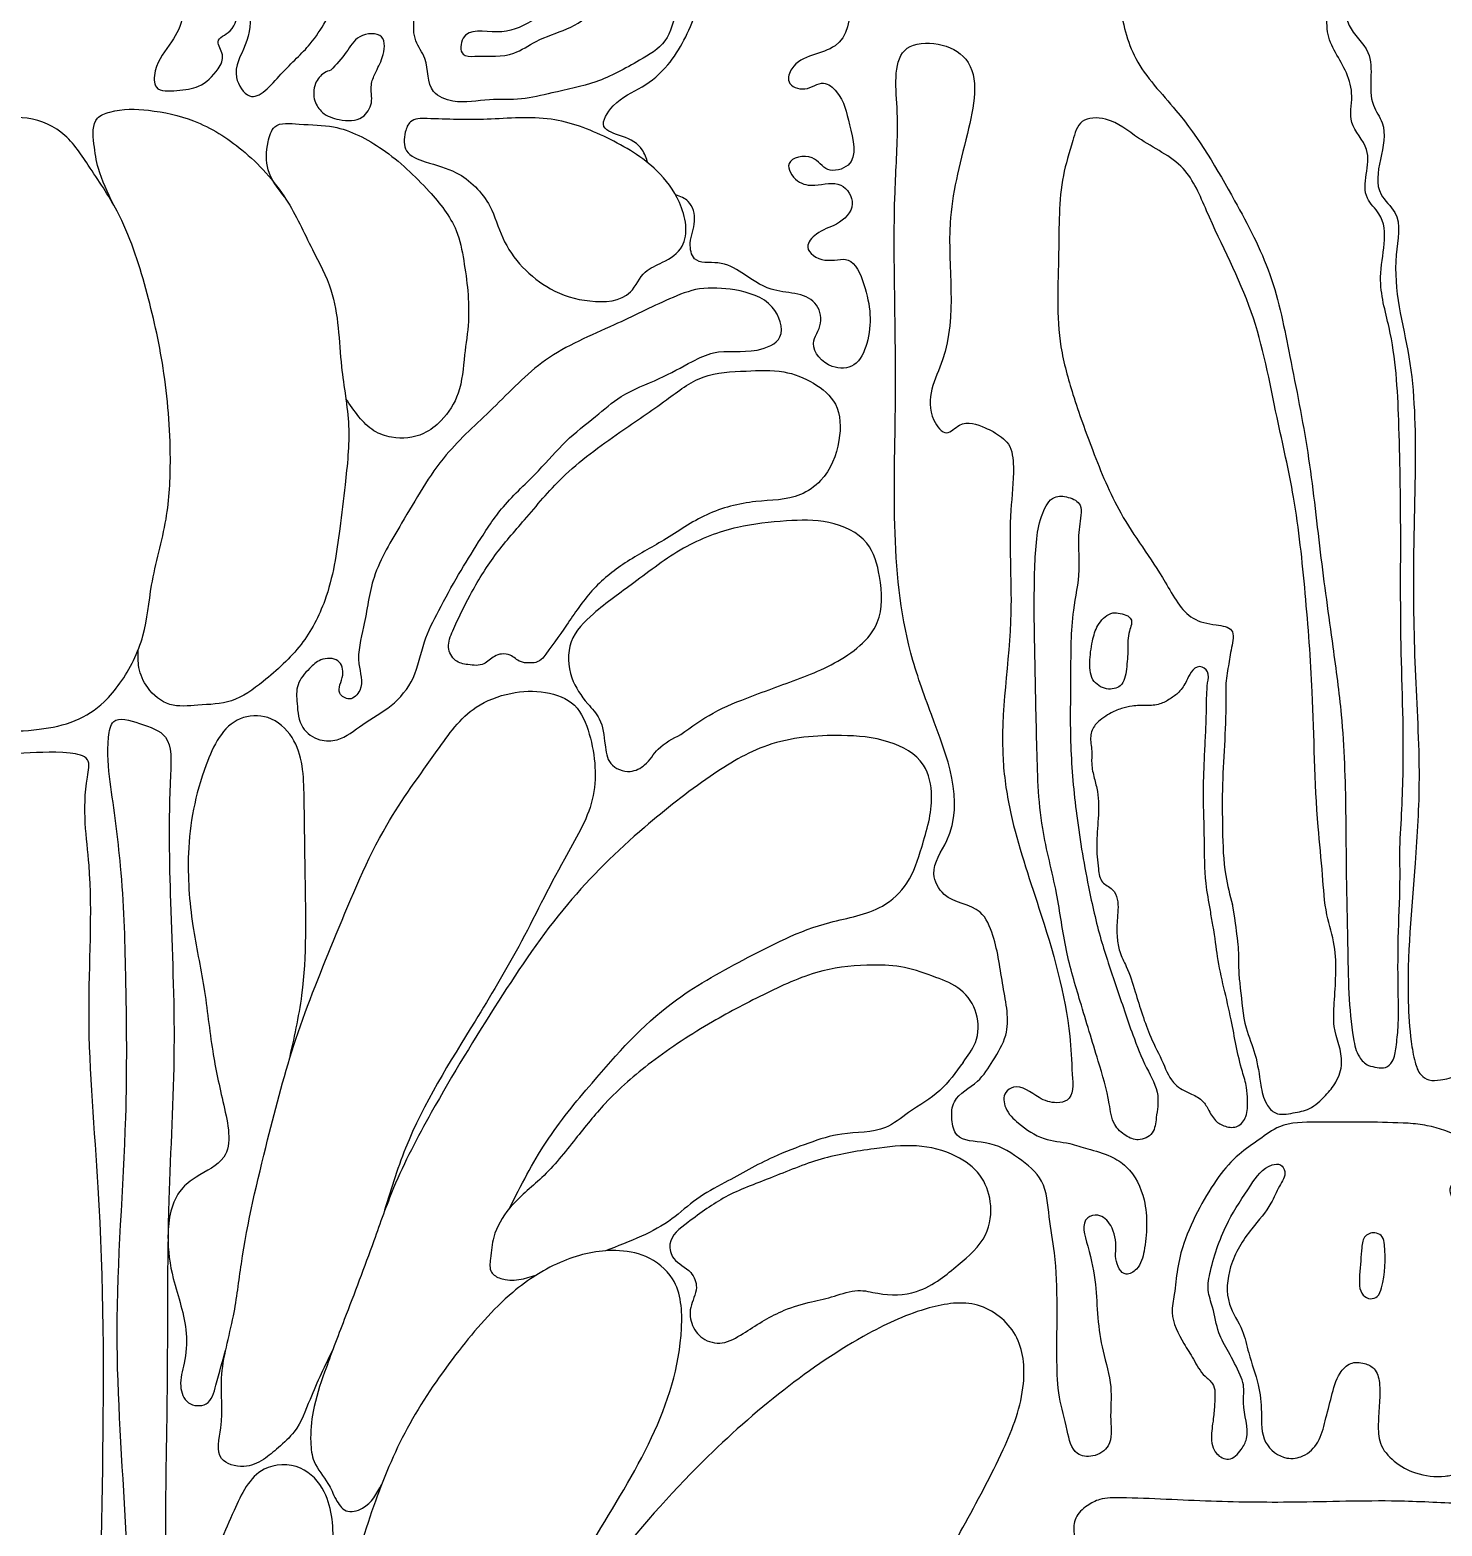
# Model space of a CAD drawing. Header units: millimetres. Extents: x 0 to 1128, y 0 to 3594.
# Drawn here: x 610.7 to 678, y 3358.1 to 3429.4 of the extents above; entities that cross this region are included whole.
import ezdxf

# ---------------------------------------------------------------- set-up
doc = ezdxf.new("R2010")
doc.units = ezdxf.units.MM
doc.layers.add('ceco.net 396 Corinthian column', color=7, linetype='Continuous')

msp = doc.modelspace()

# ---------------------------------------------------------------- linework, layer by layer
at = {"layer": 'ceco.net 396 Corinthian column'}
for points, knots in [([(640.16, 3423.025), (640.086, 3423.247), (639.886, 3423.84), (639.068, 3424.303), (637.719, 3424.628), (638.632, 3426.087), (639.901, 3426.536), (641.499, 3427.923), (642.438, 3430.028), (643.422, 3432.782), (643.738, 3435.933), (642.811, 3439.848), (640.465, 3443.354), (637.564, 3447.484), (632.945, 3446.866), (631.777, 3450.13), (633.519, 3451.935), (635.488, 3453.01), (637.321, 3453.604), (638.74, 3454.892), (639.332, 3456.495), (638.898, 3458.753), (641.376, 3458.519), (642.77, 3456.414), (644.75, 3453.246), (645.725, 3449.103), (646.507, 3445.343), (648.237, 3442.675), (647.152, 3440.4), (647.948, 3439.301), (648.256, 3438.876)], [0, 0, 0, 0, 0.0027011, 0.0072377, 0.0111964, 0.015455, 0.0220356, 0.0284043, 0.0396502, 0.0491355, 0.0633312, 0.0767386, 0.0960657, 0.1142438, 0.1326749, 0.1391744, 0.150011, 0.1583035, 0.1665877, 0.1726504, 0.1802348, 0.1875016, 0.1926444, 0.2030677, 0.2168806, 0.2372576, 0.2529757, 0.2631485, 0.2725664, 0.2785047, 0.2785047, 0.2785047, 0.2785047]), ([(679.189, 3380.531), (679.067, 3380.162), (678.855, 3379.521), (677.996, 3379.367), (677.395, 3379.295), (676.887, 3379.616), (676.662, 3380.315), (676.459, 3381.481), (676.263, 3384.667), (676.679, 3388.828), (676.996, 3394.1), (676.659, 3398.965), (676.598, 3403.944), (676.753, 3408.894), (676.667, 3413.759), (675.448, 3417.57), (676.157, 3420.496), (674.262, 3422.03), (675.781, 3424.271), (674.283, 3426.183), (675.022, 3428.143), (672.647, 3430.013), (674.392, 3432.607), (672.368, 3435.694), (672.799, 3439.93), (672.869, 3444.296), (673.462, 3447.964), (675.211, 3449.947), (676.931, 3451.165), (678.827, 3451.107), (680.471, 3449.085), (682.207, 3446.588), (682.983, 3441.874), (682.601, 3435.599), (683.421, 3429.251), (681.929, 3423.447), (682.408, 3420.154), (681.878, 3417.671), (680.491, 3415.257), (682.88, 3411.681), (679.571, 3407.473), (682.25, 3403.218), (679.414, 3399.552), (680.36, 3397.067), (678.723, 3393.561), (679.724, 3389.447), (679.351, 3384.525), (679.245, 3381.92), (679.189, 3380.531)], [0, 0, 0, 0, 0.0042412, 0.0073607, 0.0095915, 0.0113466, 0.0140058, 0.0179781, 0.0256168, 0.0518464, 0.0678426, 0.0885599, 0.1099541, 0.1271896, 0.1478109, 0.1672692, 0.1752973, 0.1795674, 0.193114, 0.1968419, 0.2068981, 0.2131205, 0.2279383, 0.232976, 0.2553685, 0.2754775, 0.2863951, 0.2984087, 0.3060649, 0.3106579, 0.3195233, 0.3348587, 0.347201, 0.3752172, 0.4102592, 0.4220165, 0.4460985, 0.4488462, 0.4521284, 0.4786475, 0.485028, 0.5121392, 0.522613, 0.5354667, 0.5396796, 0.5678307, 0.5823263, 0.598894, 0.598894, 0.598894, 0.598894]), ([(640.306, 3432.796), (640.051, 3432.462), (639.531, 3431.782), (638.081, 3431.63), (637.668, 3430.116), (636.303, 3429.346), (634.939, 3428.939), (633.601, 3428.007), (632.442, 3428.13), (631.176, 3428.074), (631.299, 3429.545), (633.109, 3429.056), (634.774, 3429.752), (636.353, 3431.178), (637.885, 3433.186), (638.15, 3435.323), (637.551, 3437.35), (636.048, 3437.081), (635.754, 3438.263), (636.762, 3438.87), (636.422, 3440.327), (635.672, 3441.212), (635.009, 3442.405), (636.119, 3443.285), (637.678, 3442.895), (636.998, 3441.421), (637.875, 3440.162), (639.233, 3440.266), (640.392, 3439.445), (641.004, 3438.235), (640.814, 3436.639), (642.075, 3436.606), (642.034, 3438.326), (641.292, 3440.127), (640.377, 3442.763), (638.191, 3444.425), (635.893, 3446.334), (632.631, 3447.387), (629.17, 3447.564), (626.385, 3447.53), (623.682, 3447.522), (620.792, 3447.093), (618.378, 3445.061), (616.762, 3443.031), (615.461, 3441.191), (614.757, 3439.972), (614.328, 3437.94), (615.714, 3438.452), (616.247, 3439.71), (617.114, 3441.403), (619.092, 3442.627), (621.565, 3442.995), (624.274, 3443.184), (626.771, 3441.835), (627.574, 3439.619), (627.254, 3438.042), (626.666, 3436.767), (627.755, 3436.005), (629.399, 3435.99), (630.022, 3438.065), (629.14, 3439.41), (629.367, 3440.77), (629.973, 3441.713), (631.028, 3442.233), (632.109, 3441.853), (633.016, 3440.947), (633.022, 3439.362), (632.546, 3437.54), (630.967, 3436.066), (629.258, 3434.936), (628.979, 3432.711), (629.21, 3430.89), (628.867, 3428.984), (629.773, 3427.853), (629.583, 3426.406), (631.139, 3425.779), (632.53, 3426.118), (634.13, 3425.984), (635.801, 3426.427), (637.778, 3426.792), (639.506, 3427.757), (641.166, 3428.72), (641.562, 3430.7), (642.359, 3432.394), (642.505, 3433.998), (642.514, 3435.223), (641.676, 3435.477), (640.928, 3435.329), (640.793, 3434.129), (640.512, 3433.359), (640.306, 3432.796)], [0, 0, 0, 0, 0.0048733, 0.0099086, 0.0151423, 0.0213253, 0.0276269, 0.0323879, 0.0398415, 0.0420857, 0.0450947, 0.051633, 0.0583629, 0.0670498, 0.0765693, 0.0876673, 0.0926021, 0.0981266, 0.1008035, 0.104095, 0.1101251, 0.1149121, 0.1191634, 0.1238656, 0.1282501, 0.1336668, 0.1384528, 0.143811, 0.1485996, 0.1543448, 0.1604368, 0.1622448, 0.1665753, 0.1755308, 0.1887205, 0.1973891, 0.2078682, 0.2242873, 0.2369775, 0.249228, 0.2574625, 0.2693563, 0.2831277, 0.2935339, 0.3008818, 0.3088696, 0.3138843, 0.3168074, 0.3219845, 0.3304508, 0.338859, 0.348507, 0.3601566, 0.3706922, 0.3798965, 0.3856012, 0.3906808, 0.3935328, 0.3997601, 0.4072511, 0.4137263, 0.4181805, 0.4227998, 0.4267535, 0.431138, 0.4355403, 0.4411885, 0.4489322, 0.4574521, 0.4665352, 0.4716507, 0.4828952, 0.4892268, 0.4930036, 0.499455, 0.5035479, 0.5104538, 0.5165123, 0.5223942, 0.5309685, 0.540224, 0.5462498, 0.5525736, 0.5630738, 0.5681699, 0.572753, 0.575031, 0.5777697, 0.5804949, 0.5878733, 0.5878733, 0.5878733, 0.5878733]), ([(625.469, 3431.012), (625.042, 3430.178), (624.299, 3428.725), (622.794, 3427.479), (621.348, 3425.638), (620.247, 3427.325), (621.104, 3428.63), (621.377, 3430.205), (620.521, 3431.41), (621.09, 3432.934), (620.681, 3434.282), (621.371, 3435.64), (620.237, 3436.217), (619.905, 3434.185), (619.659, 3432.944), (619.565, 3431.023), (620.759, 3430.471), (620.484, 3429.27), (619.445, 3428.895), (620.05, 3428.15), (619.624, 3427.31), (618.846, 3426.587), (617.811, 3426.476), (616.585, 3426.386), (616.668, 3427.791), (617.442, 3428.66), (618.11, 3429.878), (617.786, 3431.625), (615.785, 3433.282), (616.474, 3436.286), (616.659, 3438.774), (617.949, 3441.042), (620.301, 3441.059), (622.562, 3440.564), (624.476, 3439.001), (624.309, 3436.816), (623.305, 3435.741), (622.298, 3434.47), (623.011, 3433.068), (624.068, 3432.471), (625.123, 3432.568), (625.704, 3431.789), (625.548, 3431.272), (625.469, 3431.012)], [0, 0, 0, 0, 0.0107652, 0.0187463, 0.0259754, 0.0302443, 0.0366124, 0.0434077, 0.048016, 0.0527722, 0.0611907, 0.0649047, 0.0676584, 0.0715114, 0.0829092, 0.0874622, 0.091672, 0.0958995, 0.0989505, 0.1015449, 0.1043333, 0.1092745, 0.1134627, 0.1174104, 0.1204934, 0.1268283, 0.1319722, 0.1361208, 0.1469921, 0.1597086, 0.168879, 0.1778713, 0.1871901, 0.1939628, 0.2062951, 0.2118477, 0.2178818, 0.2239394, 0.2290833, 0.2342276, 0.2377707, 0.2408463, 0.2439497, 0.2439497, 0.2439497, 0.2439497]), ([(648.256, 3438.876), (647.594, 3436.879), (646.814, 3434.523), (649.775, 3432.487), (650.434, 3428.123), (647.207, 3428.217), (646.704, 3426.756), (647.739, 3426.361), (648.467, 3427.049), (649.494, 3426.176), (649.718, 3424.868), (650.286, 3422.92), (648.626, 3422.496), (648.099, 3423.515), (646.507, 3423.197), (647.24, 3422.025), (648.237, 3421.886), (649.365, 3422.27), (650.205, 3420.965), (649.191, 3420.01), (648.271, 3419.82), (647.483, 3418.902), (648.655, 3418.186), (649.89, 3418.703), (650.738, 3416.643), (650.887, 3415.008), (650.143, 3413.25), (648.764, 3413.17), (647.712, 3414.331), (648.581, 3415.338), (648.06, 3416.93), (646.095, 3416.725), (644.757, 3417.757), (643.612, 3418.392), (642.305, 3418.17), (642.091, 3419.357), (642.509, 3420.172), (642.249, 3421.224), (641.707, 3421.421), (641.489, 3421.5)], [0, 0, 0, 0, 0.0204427, 0.0241101, 0.0421371, 0.0514043, 0.0539149, 0.0572079, 0.0609167, 0.0638648, 0.0705922, 0.0782233, 0.0821258, 0.085834, 0.0903282, 0.0939833, 0.0973552, 0.1022625, 0.1064208, 0.1112713, 0.1155393, 0.1184859, 0.1225744, 0.1269373, 0.1324543, 0.1436346, 0.1484001, 0.1524985, 0.1581159, 0.162165, 0.1661305, 0.174854, 0.1811628, 0.1860916, 0.1905902, 0.1936446, 0.1978744, 0.2018156, 0.2044784, 0.2044784, 0.2044784, 0.2044784]), ([(675.978, 3390.395), (675.987, 3389.849), (676.011, 3388.418), (675.88, 3386.069), (675.897, 3383.772), (675.936, 3382.038), (675.817, 3381.002), (675.727, 3380.305), (675.329, 3379.891), (674.892, 3379.96), (674.421, 3380.021), (673.932, 3380.522), (673.679, 3381.742), (673.527, 3383.546), (673.498, 3386.1), (673.42, 3388.967), (673.412, 3392.599), (673.301, 3396.284), (672.732, 3400.406), (672.156, 3404.561), (671.674, 3409.202), (670.779, 3413.589), (669.992, 3417.735), (667.931, 3421.605), (665.902, 3425.094), (663.206, 3427.757), (662.532, 3430.905), (661.97, 3434.019), (663.025, 3436.57), (663.077, 3438.939), (664.585, 3439.334), (665.872, 3439.47), (667.42, 3438.495), (669.091, 3436.747), (671.04, 3434.473), (671.943, 3432.081), (672.583, 3430.396), (672.381, 3428.898), (673.403, 3427.661), (673.798, 3426.181), (673.45, 3424.82), (674.941, 3423.525), (673.921, 3421.64), (675.658, 3420.124), (674.744, 3417.703), (675.744, 3414.563), (675.979, 3410.424), (676.041, 3405.527), (675.992, 3399.971), (676.239, 3394.989), (676.049, 3391.631), (675.978, 3390.395)], [0, 0, 0, 0, 0.0065159, 0.0170728, 0.0280359, 0.0339561, 0.0376955, 0.040523, 0.0421938, 0.0438067, 0.0454619, 0.047834, 0.0514817, 0.0600823, 0.0695112, 0.0819152, 0.0943175, 0.1128496, 0.1258372, 0.1439304, 0.1629203, 0.1814331, 0.1974317, 0.2128955, 0.233309, 0.2457469, 0.2566824, 0.2711085, 0.2818444, 0.2907778, 0.2940851, 0.2992124, 0.3059823, 0.3146377, 0.3284342, 0.3410814, 0.3450233, 0.3496981, 0.3582581, 0.3627545, 0.3677452, 0.3736094, 0.382813, 0.3864951, 0.3984694, 0.4081755, 0.4258621, 0.4474362, 0.4667704, 0.492119, 0.506882, 0.506882, 0.506882, 0.506882]), ([(625.062, 3427.44), (625.322, 3427.713), (625.806, 3428.221), (626.293, 3429.173), (627.739, 3429.281), (627.564, 3428.022), (627.201, 3427.382), (626.896, 3426.654), (627.116, 3425.897), (626.553, 3424.999), (625.517, 3425.024), (624.668, 3425.315), (624.203, 3426.006), (624.232, 3426.776), (624.635, 3427.303), (624.956, 3427.406), (625.062, 3427.44)], [0, 0, 0, 0, 0.00447958, 0.00835538, 0.01248783, 0.01637569, 0.0196923, 0.02199633, 0.02539597, 0.02856272, 0.03296772, 0.03641695, 0.03902325, 0.04230329, 0.04497892, 0.04628761, 0.04628761, 0.04628761, 0.04628761]), ([(656.613, 3410.229), (656.488, 3410.292), (656.004, 3410.536), (655.125, 3410.827), (654.356, 3409.896), (653.145, 3411.541), (655.139, 3414.742), (654.102, 3419.589), (655.298, 3423.94), (656.144, 3427.72), (654.042, 3428.83), (651.747, 3428.641), (652.161, 3425.246), (651.759, 3420.219), (652.174, 3411.316), (651.573, 3402.559), (653.958, 3395.897), (655.536, 3392.026), (653.511, 3389.399), (654.332, 3387.781), (656.022, 3387.721), (656.812, 3385.822), (657.018, 3383.903), (657.516, 3381.74), (656.613, 3380.307), (655.92, 3379.154), (654.679, 3378.596), (654.595, 3377.505), (654.85, 3376.403), (656.458, 3376.493), (657.764, 3375.728), (659.157, 3374.592), (659.24, 3372.817), (659.773, 3370.017), (659.588, 3367.136), (659.698, 3364.255), (660.118, 3362.877), (660.363, 3361.505), (661.427, 3361.357), (662.334, 3361.955), (662.142, 3363.316), (662.327, 3364.796), (661.806, 3366.404), (661.573, 3368.018), (661.507, 3369.756), (661.23, 3371.138), (660.715, 3372.754), (661.732, 3373.013), (662.369, 3372.354), (662.492, 3371.523), (662.396, 3370.738), (662.797, 3369.897), (663.618, 3370.414), (663.841, 3371.301), (663.955, 3372.423), (663.846, 3373.841), (663.244, 3375.098), (662.146, 3375.807), (661.193, 3376.042), (660.154, 3376.395), (658.943, 3376.472), (657.917, 3377.181), (657.156, 3377.889), (657.049, 3378.738), (657.861, 3379.234), (658.66, 3378.503), (659.494, 3378.219), (660.467, 3378.394), (660.35, 3379.932), (660.243, 3382.787), (658.986, 3387.107), (657.513, 3391.304), (656.774, 3396.058), (657.707, 3400.855), (657.285, 3405.589), (657.636, 3408.188), (657.495, 3409.673), (656.89, 3410.054), (656.613, 3410.229)], [0, 0, 0, 0, 0.0016946, 0.0065728, 0.0094012, 0.0128328, 0.0243652, 0.0503037, 0.0675345, 0.0816469, 0.0876179, 0.0935134, 0.1048843, 0.118504, 0.1587452, 0.2082857, 0.2205531, 0.2446243, 0.2513777, 0.2557147, 0.2633113, 0.2683035, 0.2781927, 0.2874182, 0.2928407, 0.2976911, 0.3035322, 0.3069608, 0.3100288, 0.3155612, 0.3225094, 0.3286833, 0.3356256, 0.3424828, 0.36303, 0.3698351, 0.3763038, 0.3810807, 0.3840326, 0.3875308, 0.3924046, 0.3987073, 0.4056496, 0.4120269, 0.4183481, 0.4257655, 0.431099, 0.4330982, 0.436206, 0.4406756, 0.4426152, 0.4461128, 0.4482833, 0.4519764, 0.4568488, 0.4617223, 0.4688828, 0.4723815, 0.4769852, 0.4805189, 0.485469, 0.491128, 0.4949155, 0.4978243, 0.499574, 0.5048013, 0.5083352, 0.5103346, 0.5152795, 0.5225688, 0.5475003, 0.5662183, 0.5762276, 0.6043861, 0.6237806, 0.6319993, 0.6363967, 0.6401235, 0.6401235, 0.6401235, 0.6401235]), ([(614.704, 3421.037), (614.425, 3421.609), (613.969, 3422.545), (613.764, 3423.893), (613.659, 3425.141), (614.941, 3425.622), (616.489, 3425.577), (618.724, 3425.099), (621.028, 3423.648), (622.975, 3421.497), (624.062, 3419.069), (625.446, 3416.546), (625.424, 3413.58), (626.049, 3410.521), (625.764, 3407.924), (625.438, 3405.151), (625.052, 3402.493), (623.718, 3399.96), (622.063, 3398.478), (620.423, 3397.257), (618.821, 3397.234), (617.35, 3397.06), (616.305, 3397.918), (615.862, 3398.919), (615.872, 3399.548), (615.877, 3399.824)], [0, 0, 0, 0, 0.0074329, 0.0121766, 0.0170573, 0.0196697, 0.0270205, 0.0357656, 0.0464673, 0.0589905, 0.0697325, 0.0781657, 0.092869, 0.10412, 0.1153104, 0.123707, 0.1375664, 0.1470424, 0.1570712, 0.1641113, 0.1705088, 0.1758517, 0.1810906, 0.1852726, 0.1885377, 0.1885377, 0.1885377, 0.1885377]), ([(607.336, 3423.728), (607.778, 3424.184), (608.602, 3425.034), (610.487, 3425.322), (612.366, 3424.646), (613.605, 3422.75), (615.216, 3420.401), (616.299, 3417.06), (617.189, 3413.118), (617.487, 3409.426), (617.316, 3405.927), (616.46, 3403.193), (616.265, 3400.448), (615.316, 3398.584), (614.197, 3397.204), (612.883, 3396.347), (611.081, 3396.006), (608.956, 3395.878), (606.346, 3397.24), (604.701, 3400.345), (603.755, 3404.212), (603.528, 3408.138), (604.122, 3411.56), (604.336, 3414.716), (604.515, 3417.842), (605.75, 3420.643), (606.472, 3422.716), (607.168, 3423.53), (607.336, 3423.728)], [0, 0, 0, 0, 0.0073776, 0.0137463, 0.0216003, 0.0297334, 0.0400192, 0.0557142, 0.0710557, 0.0882789, 0.099753, 0.1125827, 0.1222592, 0.1322556, 0.1368986, 0.1434048, 0.1504169, 0.1586008, 0.1683596, 0.1835592, 0.1987624, 0.2159499, 0.2299442, 0.2400601, 0.2537839, 0.2668014, 0.2764334, 0.2795224, 0.2795224, 0.2795224, 0.2795224]), ([(622.846, 3421.412), (622.527, 3421.822), (621.924, 3422.598), (621.99, 3423.816), (622.333, 3425.011), (623.782, 3424.816), (625.476, 3424.859), (627.739, 3423.669), (629.6, 3421.901), (631.069, 3420.102), (631.489, 3417.899), (631.732, 3415.902), (631.394, 3413.806), (631.293, 3412.118), (630.479, 3410.824), (629.381, 3409.963), (628.146, 3409.841), (627.047, 3410.221), (626.353, 3410.947), (625.972, 3411.506), (625.773, 3411.798)], [0, 0, 0, 0, 0.0059465, 0.0112584, 0.0143507, 0.0189897, 0.0255694, 0.0357187, 0.0476356, 0.0566762, 0.0625159, 0.0740586, 0.0804713, 0.087836, 0.0938817, 0.0980631, 0.104131, 0.1077195, 0.111605, 0.1158215, 0.1158215, 0.1158215, 0.1158215]), ([(629.651, 3425.135), (630.601, 3425.103), (632.563, 3425.038), (635.507, 3425.343), (638.265, 3424.288), (640.457, 3422.969), (641.822, 3421.199), (642.215, 3419.161), (640.959, 3418.278), (639.877, 3417.905), (639.344, 3416.45), (637.319, 3416.327), (635.054, 3417.046), (633.294, 3418.874), (632.7, 3421.21), (631.283, 3422.623), (629.77, 3422.984), (628.514, 3423.444), (628.536, 3424.382), (628.833, 3425.147), (629.346, 3425.139), (629.651, 3425.135)], [0, 0, 0, 0, 0.0113649, 0.0234635, 0.0346673, 0.0459517, 0.053305, 0.0616209, 0.0663909, 0.0701644, 0.0748786, 0.082766, 0.090573, 0.1037932, 0.1102546, 0.1192369, 0.1254576, 0.1295653, 0.1331145, 0.1352986, 0.1385346, 0.1385346, 0.1385346, 0.1385346]), ([(667.993, 3387.734), (668.174, 3386.673), (668.236, 3386.034), (668.314, 3385.421), (668.279, 3384.585), (668.437, 3383.327), (668.522, 3382.003), (669.165, 3380.543), (669.319, 3379.291), (669.516, 3378.291), (670.092, 3377.632), (670.902, 3377.787), (671.763, 3377.94), (672.411, 3378.572), (673.002, 3379.261), (673.394, 3380.445), (672.763, 3381.678), (672.868, 3383.1), (672.948, 3384.374), (672.931, 3385.801), (672.407, 3387.333), (672.311, 3389.25), (671.917, 3392.771), (671.906, 3397.265), (671.498, 3402.495), (671.046, 3406.884), (670.008, 3411.314), (669.151, 3416.071), (667.133, 3419.763), (665.839, 3423.041), (663.663, 3423.976), (662.311, 3425.192), (660.718, 3425.206), (660.323, 3423.808), (659.709, 3421.838), (659.784, 3418.451), (659.556, 3414.945), (660.434, 3411.826), (661.383, 3409.201), (662.661, 3406.058), (664.547, 3403.703), (665.745, 3401.299), (667.061, 3401.041), (668.172, 3400.9), (667.941, 3399.876), (667.819, 3399.067), (667.678, 3398.291), (667.732, 3396.413), (667.503, 3394.125), (667.528, 3391.269), (667.587, 3389.331), (667.889, 3388.164), (668.008, 3387.7)], [0.03002104, 0.03002104, 0.03002104, 0.03002104, 0.03046821, 0.03091932, 0.03177161, 0.03227552, 0.03364388, 0.03459517, 0.03566696, 0.03634891, 0.03677471, 0.03737666, 0.03794894, 0.03866195, 0.03923382, 0.0399159, 0.04119411, 0.04199628, 0.04295015, 0.04395407, 0.04503631, 0.0463982, 0.04805948, 0.05266923, 0.0560449, 0.05935629, 0.06213932, 0.0658534, 0.06962284, 0.07127426, 0.07312091, 0.07441459, 0.07522148, 0.07593849, 0.07718316, 0.07983367, 0.08304153, 0.08471496, 0.08674226, 0.08908332, 0.09189154, 0.09345545, 0.09427477, 0.0948292, 0.0954163, 0.09605645, 0.09673626, 0.09706679, 0.1001034, 0.10166071, 0.103222, 0.10424973, 0.10424973, 0.10424973, 0.10424973]), ([(644.301, 3416.984), (644.968, 3416.835), (646.125, 3416.577), (646.832, 3414.623), (645.03, 3413.873), (643.59, 3414.212), (642.059, 3413.469), (640.667, 3412.679), (638.959, 3412.075), (637.611, 3410.866), (636.192, 3409.807), (634.886, 3408.212), (633.275, 3406.809), (632.135, 3405.042), (631.108, 3403.394), (630.24, 3401.809), (629.417, 3400.195), (629.137, 3398.479), (628.005, 3397.095), (626.61, 3396.38), (625.591, 3395.494), (624.454, 3395.475), (623.547, 3396.117), (623.456, 3397.188), (623.379, 3398.227), (623.976, 3398.9), (624.56, 3399.452), (625.49, 3399.482), (625.757, 3398.559), (625.235, 3397.835), (626.005, 3397.343), (626.713, 3398.093), (626.197, 3399.36), (626.729, 3401.135), (626.977, 3403.506), (628.634, 3406.146), (630.239, 3409.062), (632.882, 3411.352), (635.204, 3413.899), (638.357, 3415.168), (640.735, 3416.376), (642.659, 3417.164), (643.734, 3417.046), (644.301, 3416.984)], [0, 0, 0, 0, 0.0078514, 0.0136106, 0.018613, 0.0269132, 0.0311914, 0.038277, 0.0462506, 0.0524048, 0.0596878, 0.0673268, 0.0768712, 0.0850078, 0.0922527, 0.1000644, 0.1065853, 0.1137538, 0.1204133, 0.126903, 0.1325521, 0.1357932, 0.1397897, 0.1444143, 0.1480155, 0.1517608, 0.1544598, 0.1577059, 0.1605487, 0.1640089, 0.1661082, 0.1686663, 0.1737057, 0.180778, 0.190338, 0.2018434, 0.2173137, 0.2297834, 0.2432877, 0.257911, 0.2694908, 0.2754799, 0.2821767, 0.2821767, 0.2821767, 0.2821767]), ([(635.163, 3399.437), (635.542, 3399.962), (636.315, 3401.033), (637.428, 3402.725), (639.066, 3404.055), (641.014, 3405.055), (642.912, 3406.412), (645.191, 3406.99), (647.17, 3406.947), (648.719, 3408.033), (649.365, 3409.643), (649.352, 3411.557), (648.059, 3412.622), (646.561, 3413.206), (644.756, 3413.105), (642.723, 3413.031), (640.875, 3411.578), (638.611, 3410.067), (636.181, 3408.316), (634.402, 3406.136), (632.816, 3404.371), (631.717, 3402.543), (631.015, 3401.097), (630.546, 3400.001), (630.925, 3399.261), (631.628, 3399.113), (632.349, 3399.051), (632.756, 3399.524), (633.208, 3399.67), (633.68, 3399.611), (634.021, 3399.239), (634.471, 3399.209), (634.856, 3399.211), (635.054, 3399.357), (635.163, 3399.437)], [0, 0, 0, 0, 0.0077286, 0.015786, 0.0240252, 0.032502, 0.0419448, 0.0515621, 0.0601277, 0.0647744, 0.0731567, 0.0800259, 0.0857722, 0.091809, 0.0989465, 0.1071569, 0.1153503, 0.1260712, 0.1400043, 0.1506892, 0.1595208, 0.1683084, 0.1758696, 0.1790942, 0.1818654, 0.1843695, 0.1873922, 0.1898293, 0.1912635, 0.1929268, 0.1952112, 0.1968339, 0.1981327, 0.1996916, 0.1996916, 0.1996916, 0.1996916]), ([(660.789, 3406.247), (660.802, 3406.418), (660.833, 3406.831), (660.2, 3407.147), (659.385, 3407.207), (658.861, 3406.231), (658.655, 3405.091), (658.542, 3402.869), (658.591, 3399.627), (658.684, 3395.5), (658.776, 3391.604), (659.676, 3388.389), (660.01, 3385.585), (660.799, 3382.95), (661.533, 3380.523), (662.12, 3378.606), (662.267, 3377.265), (662.875, 3376.694), (663.549, 3376.403), (664.311, 3376.775), (664.378, 3377.677), (664.578, 3378.748), (663.829, 3380.017), (663.165, 3381.724), (662.486, 3383.79), (661.682, 3386.106), (661.055, 3388.904), (660.529, 3392.045), (660.241, 3395.442), (660.318, 3398.63), (660.284, 3401.367), (660.788, 3403.49), (660.612, 3405.014), (660.737, 3405.882), (660.789, 3406.247)], [0, 0, 0, 0, 0.0019027, 0.0045955, 0.0072087, 0.0109413, 0.01592, 0.0215302, 0.0372016, 0.0547426, 0.0708267, 0.0834148, 0.0943928, 0.1044235, 0.1161801, 0.1245591, 0.1286213, 0.1315823, 0.1340672, 0.1369965, 0.1399808, 0.1441757, 0.1498134, 0.1566183, 0.1663023, 0.1756545, 0.1858739, 0.2004592, 0.2136434, 0.2264664, 0.2385161, 0.2461764, 0.2522121, 0.2566035, 0.2566035, 0.2566035, 0.2566035]), ([(641.736, 3395.806), (641.344, 3395.611), (640.648, 3395.264), (640.132, 3394.355), (639.263, 3393.912), (638.251, 3394.314), (638.097, 3395.442), (638.011, 3396.499), (637.153, 3397.398), (636.381, 3398.517), (636.276, 3400.322), (637.737, 3401.777), (639.622, 3403.092), (641.749, 3404.776), (644.278, 3405.747), (646.655, 3405.993), (648.789, 3406.068), (650.748, 3405.177), (651.299, 3403.175), (651.399, 3400.795), (649.051, 3399.041), (646.878, 3398.298), (644.922, 3397.56), (643.277, 3396.928), (642.236, 3396.17), (641.736, 3395.806)], [0, 0, 0, 0, 0.0050885, 0.0090528, 0.0120431, 0.016021, 0.0197273, 0.0247537, 0.0283531, 0.0341033, 0.0409188, 0.0477101, 0.057338, 0.0687996, 0.0797686, 0.0891246, 0.0971568, 0.1053549, 0.1121153, 0.1208422, 0.1319481, 0.1432895, 0.1488811, 0.1568382, 0.1641855, 0.1641855, 0.1641855, 0.1641855]), ([(663.027, 3401.45), (662.781, 3401.543), (662.259, 3401.741), (661.589, 3401.123), (661.32, 3400.292), (661.199, 3399.399), (661.203, 3398.4), (661.948, 3397.889), (662.831, 3398.05), (662.972, 3398.982), (663.049, 3399.839), (663.001, 3400.607), (663.3, 3401.23), (663.083, 3401.404), (663.027, 3401.45)], [0, 0, 0, 0, 0.00293096, 0.00620782, 0.00930166, 0.01336176, 0.0171391, 0.02024816, 0.02289891, 0.0262609, 0.03000406, 0.03346247, 0.0357774, 0.03658973, 0.03658973, 0.03658973, 0.03658973]), ([(666.818, 3398.26), (666.859, 3398.449), (666.936, 3398.792), (666.424, 3399.161), (665.997, 3398.788), (665.81, 3398.301), (665.507, 3397.822), (665.035, 3397.495), (664.533, 3397.207), (663.897, 3397.18), (663.281, 3397.198), (662.687, 3397.046), (662.199, 3396.841), (661.791, 3396.562), (661.413, 3396.252), (661.18, 3395.684), (661.342, 3395.053), (661.269, 3394.38), (661.42, 3393.74), (661.759, 3392.481), (661.47, 3390.983), (661.594, 3389.591), (661.708, 3388.723), (662.33, 3388.501), (662.619, 3387.802), (662.502, 3387.013), (662.497, 3386.181), (662.604, 3385.424), (663.052, 3384.623), (663.476, 3383.242), (663.951, 3381.647), (664.692, 3380.241), (665.121, 3379.133), (665.929, 3378.732), (666.553, 3378.466), (666.88, 3377.94), (667.131, 3377.408), (667.665, 3377.11), (668.305, 3377.053), (668.746, 3377.668), (668.722, 3378.328), (668.708, 3379.067), (668.282, 3380.298), (667.952, 3382.482), (667.327, 3384.702), (667.18, 3386.244), (666.99, 3387.2), (666.963, 3387.44)], [0, 0, 0, 0, 0.00038455, 0.00070003, 0.0010541, 0.00139053, 0.00185619, 0.00223038, 0.00262188, 0.0030798, 0.00357017, 0.00394805, 0.00438675, 0.00470223, 0.00501175, 0.00542733, 0.00593553, 0.00637247, 0.00686978, 0.00733636, 0.00917254, 0.00998508, 0.01045381, 0.01087322, 0.01124843, 0.01197542, 0.01256231, 0.01304503, 0.01359564, 0.01451536, 0.01615343, 0.01714161, 0.01798088, 0.01857108, 0.0190223, 0.01940263, 0.01986814, 0.02025674, 0.02067646, 0.02111339, 0.02167532, 0.02209828, 0.02264135, 0.02439615, 0.02664775, 0.02765167, 0.02799818, 0.02799818, 0.02799818, 0.02799818]), ([(666.963, 3387.44), (666.882, 3387.865), (666.671, 3388.974), (666.689, 3390.82), (666.608, 3392.782), (666.657, 3394.4), (666.723, 3395.648), (666.77, 3396.666), (666.769, 3397.536), (666.804, 3398.062), (666.818, 3398.26)], [0, 0, 0, 0, 0.00514556, 0.01345578, 0.02192285, 0.02859997, 0.03274714, 0.03683438, 0.04075876, 0.0431261, 0.0431261, 0.0431261, 0.0431261]), ([(625.166, 3366.55), (624.783, 3365.763), (624.15, 3364.464), (623.537, 3362.712), (622.6, 3361.886), (621.849, 3361.238), (620.917, 3360.816), (619.465, 3361.234), (620.004, 3363.198), (619.663, 3365.348), (620.477, 3367.96), (620.889, 3371.771), (621.95, 3376.172), (623.321, 3381.46), (625.367, 3386.402), (627.313, 3391.192), (629.827, 3394.591), (631.567, 3397.098), (633.583, 3397.843), (635.23, 3397.934), (636.829, 3397.342), (637.623, 3395.318), (637.835, 3392.622), (635.852, 3389.426), (634.17, 3385.855), (631.463, 3381.366), (628.872, 3377.296), (627.884, 3374.025), (627.562, 3372.961)], [0, 0, 0, 0, 0.0105144, 0.0173326, 0.0215596, 0.0251783, 0.0291528, 0.0335995, 0.0394281, 0.0488424, 0.0608563, 0.0708299, 0.0948008, 0.1146392, 0.1359281, 0.1586674, 0.1757334, 0.1867485, 0.1938383, 0.2004246, 0.2064032, 0.2125397, 0.2249541, 0.2373988, 0.2560615, 0.2724431, 0.299864, 0.313095, 0.313095, 0.313095, 0.313095]), ([(616.826, 3229.274), (616.764, 3230.57), (616.466, 3236.541), (616.979, 3246.506), (615.819, 3259.727), (616.317, 3272.346), (615.625, 3284.803), (616.232, 3297.407), (615.477, 3311.534), (615.492, 3324.97), (615.068, 3337.499), (615.556, 3347.704), (615.403, 3357.889), (614.598, 3367.653), (615.392, 3376.43), (615.319, 3383.841), (615.168, 3389.147), (614.617, 3392.98), (614.352, 3395.137), (614.643, 3396.756), (616.064, 3396.307), (617.531, 3395.801), (617.308, 3392.199), (617.402, 3387.634), (617.718, 3380.735), (617.219, 3373.044), (617.32, 3365.176), (617.068, 3356.33), (617.47, 3348.447), (617.442, 3340.575), (617.252, 3332.849), (616.991, 3325.819), (617.136, 3319.961), (617.271, 3317.78), (617.072, 3316.008), (617.855, 3316.178), (617.724, 3316.724), (617.802, 3317.207), (617.717, 3317.571), (617.676, 3317.745)], [0.0732018, 0.0732018, 0.0732018, 0.0732018, 0.0759915, 0.0860541, 0.0946344, 0.1044972, 0.1131942, 0.1214586, 0.1316217, 0.1436139, 0.1503746, 0.1585889, 0.1655847, 0.172292, 0.1796245, 0.1845033, 0.1882107, 0.1911124, 0.1926417, 0.1931995, 0.1940843, 0.1950841, 0.1963893, 0.2007389, 0.2057368, 0.2109123, 0.2174041, 0.222636, 0.2299587, 0.2343673, 0.2395999, 0.2464893, 0.2499306, 0.2514051, 0.2522066, 0.2524141, 0.2527424, 0.2531547, 0.2535303, 0.2535303, 0.2535303, 0.2535303]), ([(623.072, 3380.286), (623.307, 3381.32), (623.962, 3384.197), (623.827, 3388.463), (623.808, 3392.486), (623.716, 3395.378), (622.183, 3396.775), (620.126, 3396.667), (618.747, 3393.794), (618.129, 3390.47), (618.384, 3386.838), (619.077, 3383.763), (619.357, 3380.824), (619.914, 3378.326), (620.533, 3375.647), (618.802, 3374.892), (617.516, 3373.9), (617.182, 3371.974), (617.518, 3369.687), (618.284, 3367.727), (618.129, 3365.96), (617.797, 3364.881), (618.133, 3363.846), (619.319, 3363.776), (619.662, 3365.134), (619.904, 3365.983), (620.057, 3366.524)], [0, 0, 0, 0, 0.0126224, 0.035145, 0.0501561, 0.061645, 0.0675737, 0.0727966, 0.083681, 0.1006892, 0.1144737, 0.1263326, 0.1385378, 0.1489636, 0.1588483, 0.1652762, 0.168923, 0.1781072, 0.1862003, 0.1968924, 0.2025364, 0.2069588, 0.2104097, 0.2137535, 0.217764, 0.2247759, 0.2247759, 0.2247759, 0.2247759]), ([(633.57, 3373.248), (634.113, 3374.325), (635.194, 3376.465), (637.884, 3379.691), (640.776, 3382.949), (644.861, 3385.17), (648.145, 3386.875), (651.12, 3387.281), (652.689, 3388.729), (653.268, 3390.652), (653.839, 3392.522), (653.427, 3394.627), (651.547, 3395.636), (648.976, 3395.839), (645.91, 3395.585), (642.848, 3393.692), (639.643, 3391.183), (636.083, 3387.719), (632.914, 3382.978), (630.16, 3378.47), (628.141, 3374.654), (626.975, 3371.277), (625.861, 3368.361), (624.828, 3365.686), (624.18, 3363.748), (624.057, 3362.298), (624.191, 3361.054), (624.924, 3360.274), (625.246, 3359.429), (625.738, 3358.682), (626.884, 3358.982), (627.248, 3359.662), (627.485, 3360.105)], [0, 0, 0, 0, 0.0143297, 0.0284939, 0.0500187, 0.0656288, 0.0835817, 0.0939985, 0.1003726, 0.1077525, 0.1175551, 0.123655, 0.1314951, 0.1405921, 0.1547006, 0.1670749, 0.1827952, 0.2034399, 0.2259312, 0.2505883, 0.2665582, 0.2772566, 0.2931733, 0.303784, 0.3115458, 0.3173745, 0.3211332, 0.3260273, 0.329435, 0.3322843, 0.3354062, 0.3412355, 0.3412355, 0.3412355, 0.3412355]), ([(618.708, 3175.288), (617.986, 3176.245), (615.233, 3179.891), (617.158, 3190.945), (615.787, 3204.275), (615.364, 3219.545), (615.542, 3234.161), (615.199, 3249.835), (615.515, 3266.496), (614.536, 3284.859), (614.379, 3306.118), (614.463, 3327.397), (613.664, 3350.593), (614.686, 3368.127), (613.316, 3382.044), (613.83, 3388.759), (613.149, 3392.457), (613.668, 3394.757), (611.953, 3395.062), (610.531, 3394.858), (608.83, 3394.925), (607.351, 3393.953), (608.073, 3389.763), (607.363, 3380.85), (607.882, 3368.401), (607.574, 3354.445), (607.23, 3340.979), (607.467, 3325.341), (606.934, 3308.136), (606.823, 3290.872), (606.445, 3274.7), (605.745, 3258.429), (606.179, 3243.432), (605.169, 3229.322), (605.217, 3218.219), (605.271, 3207.436), (604.995, 3197.847), (604.827, 3189.128), (604.683, 3183.378), (604.366, 3179.383), (604.08, 3176.985), (603.508, 3175.718), (603.267, 3175.183)], [0, 0, 0, 0, 0.014002, 0.053357, 0.122623, 0.177811, 0.234499, 0.29729, 0.364772, 0.433266, 0.516601, 0.618418, 0.687084, 0.793692, 0.8266, 0.854766, 0.871482, 0.874774, 0.878292, 0.888236, 0.89394, 0.897874, 0.907514, 0.93782, 1.010821, 1.052178, 1.105139, 1.171316, 1.238817, 1.310481, 1.377308, 1.431825, 1.504771, 1.556118, 1.600463, 1.6372, 1.68479, 1.714898, 1.741297, 1.753313, 1.762837, 1.769811, 1.769811, 1.769811, 1.769811]), ([(655.173, 3380.196), (655.403, 3380.496), (655.918, 3381.165), (655.943, 3382.552), (655.152, 3383.763), (653.795, 3384.273), (652.427, 3384.785), (650.586, 3384.87), (648.312, 3384.662), (645.792, 3383.506), (643.053, 3382.075), (640.428, 3380.368), (638.239, 3378.472), (636.665, 3376.488), (635.251, 3374.71), (633.604, 3373.484), (632.773, 3372.048), (632.688, 3371.01), (632.58, 3370.182), (633.549, 3369.649), (634.302, 3369.895), (634.877, 3370.083)], [0, 0, 0, 0, 0.0044339, 0.0098983, 0.0153105, 0.0205494, 0.0267731, 0.0327294, 0.0423202, 0.0537479, 0.0654156, 0.0792773, 0.0909999, 0.0997553, 0.1094921, 0.11793, 0.1241464, 0.1282511, 0.1308179, 0.1329438, 0.1398501, 0.1398501, 0.1398501, 0.1398501]), ([(655.173, 3380.196), (654.834, 3379.72), (654.136, 3378.739), (652.703, 3377.949), (651.315, 3376.799), (649.521, 3376.925), (647.766, 3376.341), (645.87, 3375.627), (644.146, 3374.624), (642.455, 3373.752), (641.308, 3372.649), (639.811, 3371.858), (638.714, 3371.44), (638.137, 3371.219)], [0, 0, 0, 0, 0.00687595, 0.01415649, 0.01935433, 0.02772799, 0.03420872, 0.04142885, 0.05183846, 0.05799964, 0.0639996, 0.07064451, 0.07801918, 0.07801918, 0.07801918, 0.07801918]), ([(676.385, 3377.299), (676.687, 3377.268), (678.147, 3377.115), (680.53, 3375.801), (682.977, 3373.298), (683.778, 3370.141), (683.72, 3367.569), (683.324, 3365.701), (682.498, 3364.731), (682.403, 3363.703), (682.144, 3362.77), (682.404, 3361.67), (681.643, 3361.255), (681.074, 3361.128), (680.341, 3361.151), (680.05, 3361.91), (680.02, 3362.668), (680.461, 3363.37), (680.889, 3364.223), (681.024, 3365.452), (681.26, 3366.876), (681.367, 3368.698), (681.339, 3370.507), (680.679, 3372.095), (680.13, 3373.248), (679.558, 3374.07), (678.951, 3374.672), (678.245, 3374.328), (678.547, 3373.458), (679.206, 3372.793), (679.786, 3371.635), (680.241, 3370.273), (680.592, 3368.74), (680.254, 3367.308), (680.393, 3365.617), (680.084, 3364.134), (679.287, 3362.78), (679.502, 3361.618), (678.891, 3360.627), (677.859, 3360.42), (676.786, 3360.541), (675.7, 3361.127), (674.964, 3361.973), (674.944, 3363.013), (675.006, 3363.968), (675.066, 3364.847), (674.862, 3365.618), (674.265, 3365.906), (673.598, 3365.948), (672.964, 3365.283), (672.737, 3364.276), (672.43, 3363.173), (672.18, 3362.103), (671.465, 3361.399), (670.418, 3361.244), (669.343, 3362.089), (669.426, 3363.508), (669.285, 3364.94), (668.782, 3366.194), (668.53, 3367.546), (667.647, 3368.738), (667.812, 3370.63), (668.767, 3372.155), (669.815, 3373.284), (670.177, 3374.251), (670.633, 3374.868), (670.322, 3375.391), (669.505, 3375.281), (668.751, 3374.15), (667.664, 3372.532), (667.053, 3370.8), (666.774, 3369.362), (667.138, 3368.407), (667.264, 3367.369), (667.869, 3366.346), (668.283, 3365.543), (668.61, 3364.727), (668.407, 3363.696), (668.909, 3362.601), (668.424, 3361.699), (667.896, 3361.15), (667.087, 3361.565), (666.955, 3362.439), (667.126, 3363.26), (667.157, 3364.068), (667.226, 3364.852), (666.544, 3365.33), (666.175, 3366.039), (665.573, 3366.993), (665.008, 3368.042), (665.286, 3369.261), (665.353, 3370.368), (665.719, 3371.783), (666.401, 3373.258), (667.268, 3374.697), (668.228, 3375.812), (669.277, 3376.495), (670.382, 3377.356), (671.799, 3377.344), (673.178, 3377.343), (674.645, 3377.359), (675.73, 3377.322), (676.385, 3377.299)], [0, 0, 0, 0, 0.0036093, 0.0174718, 0.0312896, 0.044272, 0.0549318, 0.0620589, 0.0664758, 0.0695513, 0.0740171, 0.0784589, 0.080635, 0.0833217, 0.0857706, 0.0882906, 0.0919101, 0.0946088, 0.0979382, 0.1032626, 0.1091492, 0.1151954, 0.1250821, 0.1302361, 0.1356336, 0.1401008, 0.1427236, 0.1445241, 0.1475667, 0.1513075, 0.1563486, 0.1625175, 0.1686339, 0.174697, 0.1797241, 0.1887984, 0.1923104, 0.1979725, 0.2021588, 0.2044527, 0.2101215, 0.2147151, 0.2190215, 0.2226632, 0.2266898, 0.2305109, 0.2333122, 0.2353833, 0.2380015, 0.2407084, 0.245416, 0.2501962, 0.2544581, 0.2583019, 0.2613494, 0.2663797, 0.2720678, 0.2773311, 0.2836305, 0.2880218, 0.2936003, 0.3006405, 0.3089237, 0.3149592, 0.3185571, 0.3215466, 0.3229968, 0.3246072, 0.3301579, 0.3381955, 0.3482471, 0.3518889, 0.3552056, 0.3601811, 0.3642292, 0.3691755, 0.3710837, 0.3745027, 0.3813661, 0.3836136, 0.3866327, 0.3890659, 0.3926296, 0.3962714, 0.3990939, 0.4025354, 0.4045263, 0.4084328, 0.4119513, 0.4181892, 0.4216319, 0.4264952, 0.4314708, 0.4389443, 0.4458096, 0.4515081, 0.4562564, 0.4607794, 0.4677906, 0.47227, 0.4774128, 0.485237, 0.485237, 0.485237, 0.485237]), ([(644.813, 3367.355), (644.493, 3367.17), (643.917, 3366.74), (642.83, 3366.879), (642.215, 3367.626), (642.1, 3368.587), (642.613, 3369.376), (642.23, 3370.366), (641.357, 3370.659), (641.049, 3371.811), (642.35, 3372.785), (643.83, 3373.889), (646.092, 3374.701), (648.375, 3375.683), (650.754, 3376.069), (652.936, 3376.336), (654.74, 3375.902), (656.07, 3374.927), (656.603, 3373.502), (656.394, 3371.771), (655.152, 3370.722), (654.063, 3369.814), (652.814, 3369.107), (651.403, 3369.086), (650.1, 3369.447), (649.058, 3369.033), (647.882, 3368.789), (646.393, 3368.369), (645.41, 3367.738), (644.813, 3367.355)], [0, 0, 0, 0, 0.0044042, 0.0082025, 0.0117543, 0.0151717, 0.019079, 0.0221367, 0.02633, 0.0291067, 0.0344441, 0.0430838, 0.0522265, 0.0625372, 0.0727558, 0.0808309, 0.0886043, 0.0943329, 0.0997153, 0.1060382, 0.1137673, 0.118101, 0.1231431, 0.130495, 0.1342933, 0.1388947, 0.1433261, 0.1487608, 0.1571755, 0.1571755, 0.1571755, 0.1571755]), ([(674.171, 3371.37), (674.193, 3371.581), (674.234, 3371.987), (674.81, 3372.14), (675.205, 3371.902), (675.319, 3370.92), (675.286, 3370.008), (674.982, 3369.032), (674.562, 3368.888), (674.012, 3369.201), (674.076, 3370.225), (674.136, 3370.952), (674.171, 3371.37)], [0, 0, 0, 0, 0.00231293, 0.0044566, 0.0057586, 0.00733254, 0.01549216, 0.01734474, 0.01865496, 0.02019794, 0.02405007, 0.02924339, 0.02924339, 0.02924339, 0.02924339]), ([(630.467, 3343.39), (630.85, 3344.604), (631.819, 3347.673), (634.616, 3352.17), (637.415, 3357.306), (640.514, 3362.161), (641.92, 3366.428), (641.718, 3369.811), (640.164, 3371.052), (638.269, 3371.361), (635.982, 3370.841), (633.379, 3369.16), (631.028, 3366.394), (628.715, 3363.108), (627.079, 3359.239), (625.79, 3354.909), (625.071, 3349.676), (624.315, 3344.416), (623.729, 3339.169), (622.891, 3334.908), (621.488, 3331.252), (621.742, 3328.66), (621.252, 3326.751), (622.13, 3325.982), (622.986, 3325.85), (623.678, 3326.466), (624.189, 3327.457), (624.495, 3328.828), (625.145, 3330.535), (625.762, 3331.722), (626.116, 3332.403)], [0, 0, 0, 0, 0.0151391, 0.0382865, 0.0627253, 0.0851303, 0.1066082, 0.1160882, 0.1227139, 0.1284826, 0.1385815, 0.1498845, 0.1648916, 0.1815927, 0.1976645, 0.2147465, 0.2353756, 0.2605527, 0.2782193, 0.2982613, 0.3125891, 0.3236247, 0.3298421, 0.3336173, 0.3360011, 0.3395882, 0.3435727, 0.3493778, 0.3561951, 0.3653347, 0.3653347, 0.3653347, 0.3653347]), ([(647.539, 3349.586), (648.483, 3350.497), (650.383, 3352.329), (653.411, 3354.756), (655.263, 3358.252), (657.036, 3361.441), (658.23, 3364.526), (657.981, 3367.329), (655.923, 3368.965), (653.23, 3368.537), (650.127, 3367.107), (646.495, 3364.615), (642.318, 3360.902), (638.634, 3356.7), (635.594, 3352.517), (633.313, 3348.74), (631.128, 3344.906), (629.045, 3340.28), (626.998, 3335.795), (626.051, 3331.936), (625.272, 3329.845), (624.902, 3328.688), (624.828, 3327.824), (625.256, 3327.017), (626.04, 3326.701), (626.856, 3326.616), (627.856, 3326.684), (628.448, 3327.48), (628.866, 3328.126), (629.059, 3328.526), (629.131, 3328.675)], [0, 0, 0, 0, 0.015693, 0.0315582, 0.0456319, 0.0622708, 0.0753265, 0.0846247, 0.0937407, 0.1029364, 0.1153911, 0.1346945, 0.1551014, 0.1820035, 0.2011725, 0.2167323, 0.2346273, 0.2537773, 0.2772764, 0.2932362, 0.301052, 0.3038805, 0.307747, 0.3110938, 0.3139276, 0.3173866, 0.3210444, 0.3250863, 0.3284022, 0.3303681, 0.3303681, 0.3303681, 0.3303681]), ([(624.825, 3347.971), (624.982, 3349.811), (625.24, 3352.851), (625.196, 3356.744), (625.146, 3359.485), (623.697, 3361.127), (621.429, 3361.047), (620.329, 3358.561), (619.124, 3355.97), (618.616, 3352.889), (618.306, 3350.009), (617.878, 3347.319), (618.692, 3344.631), (619.088, 3341.535), (619.215, 3338.543), (620.01, 3336.092), (619.749, 3333.974), (617.413, 3332.879), (618.11, 3328.725), (617.261, 3323.97), (617.535, 3319.865), (617.676, 3317.745)], [0, 0, 0, 0, 0.0219513, 0.0362629, 0.0469967, 0.0533765, 0.0602489, 0.0699395, 0.0824294, 0.0954269, 0.1064918, 0.1173035, 0.1273011, 0.1394688, 0.154669, 0.1625194, 0.1705232, 0.1772427, 0.1895599, 0.2129367, 0.2379082, 0.2379082, 0.2379082, 0.2379082]), ([(683.995, 3359.211), (684.61, 3359.19), (685.7, 3359.153), (687.164, 3359.192), (688.284, 3358.932), (689.35, 3358.605), (689.392, 3357.66), (688.95, 3357.139), (688.328, 3356.739), (687.258, 3356.537), (685.188, 3356.588), (682.002, 3356.491), (677.989, 3356.531), (673.78, 3356.504), (669.734, 3356.572), (666.214, 3356.57), (663.551, 3356.69), (661.949, 3356.713), (660.689, 3356.777), (660.417, 3357.712), (660.455, 3358.549), (661.041, 3359.087), (661.777, 3359.477), (663.819, 3359.454), (666.959, 3359.257), (671.482, 3359.222), (675.577, 3359.376), (679.432, 3359.127), (682.031, 3359.136), (683.602, 3359.196), (683.995, 3359.211)], [0, 0, 0, 0, 0.0073689, 0.0130632, 0.0171661, 0.0215907, 0.0244387, 0.0267145, 0.0295009, 0.0331157, 0.0394793, 0.0542143, 0.0711262, 0.0873658, 0.1044452, 0.1193468, 0.1295667, 0.1357636, 0.1393785, 0.1428269, 0.1458552, 0.1490531, 0.1516738, 0.1557045, 0.1727962, 0.189709, 0.2094661, 0.2216992, 0.2357638, 0.2404559, 0.2404559, 0.2404559, 0.2404559])]:
    msp.add_open_spline(points, degree=3, knots=knots, dxfattribs=at)

doc.saveas('drawing.dxf')
